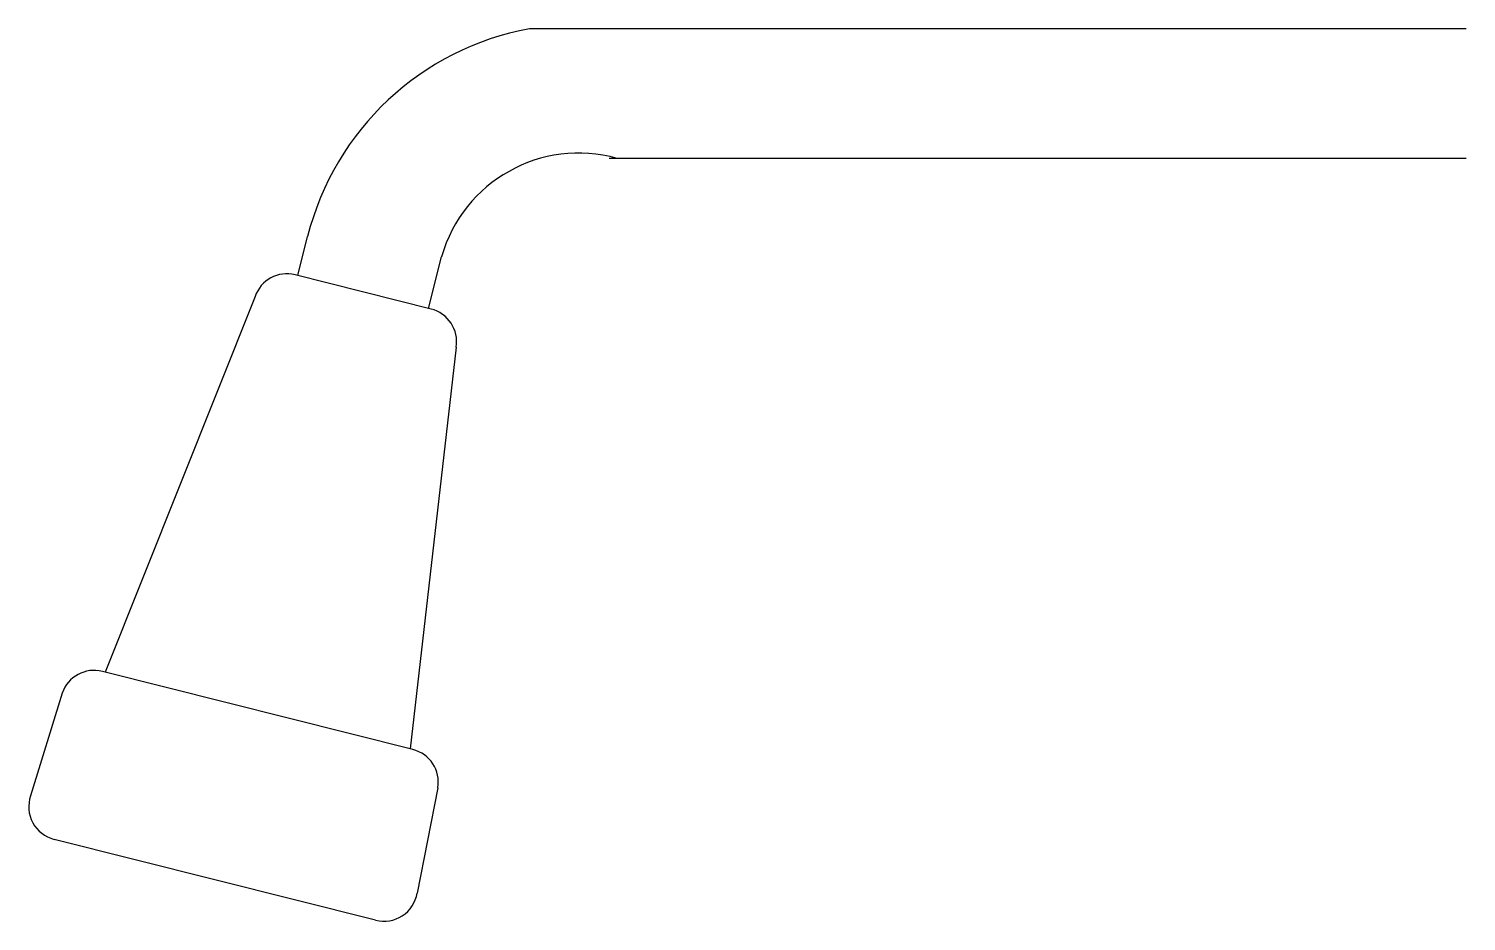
# Model space of a CAD drawing. Extents: x 133.819 to 134.151, y 79.713 to 79.919.
import ezdxf

# ---------------------------------------------------------------- set-up
doc = ezdxf.new("R2010")
doc.units = 0
doc.header["$MEASUREMENT"] = 0
doc.layers.add('COTA', color=4, linetype='CONTINUOUS')
doc.layers.add('PECAS', color=7, linetype='CONTINUOUS')

msp = doc.modelspace()

# ---------------------------------------------------------------- linework, layer by layer
at = {"layer": 'COTA', "color": 8}
for p, q in [((134.1510429801195, 79.91919724370675), (133.9344491053502, 79.91919724370675)), ((134.1510429801195, 79.88919724370675), (133.9528705634677, 79.88919724370675))]:
    msp.add_line(p, q, dxfattribs=at)
for centre, radius, start, end in [((133.9461428824618, 79.85525777563839), 0.065, 100.364183462331, 165.8593864810267), ((133.9458279402398, 79.85740107179888), 0.03300900065797124, 74.42026797524362, 164.1258091431039)]:
    msp.add_arc(centre, radius, start, end, dxfattribs=at)
at = {"layer": 'PECAS', "color": 8}
for p, q in [((133.8808360289083, 79.86210176675898), (133.8831124417634, 79.8711374338642)), ((133.9110684302688, 79.85448512636061), (133.9140777504267, 79.86642989072881))]:
    msp.add_line(p, q, dxfattribs=at)
at = {"layer": 'PECAS'}
for p, q in [((133.9116720739638, 79.85433304658042), (133.8802323852133, 79.86225384653916)), ((133.8709543641686, 79.85722099493881), (133.8362776009153, 79.7703157945725)), ((133.9174580385879, 79.84550502963953), (133.9068198707566, 79.75254363364297))]:
    msp.add_line(p, q, dxfattribs=at)
at = {"layer": 'PECAS', "color": 7}
for p, q in [((133.9074497124516, 79.75238495363467), (133.8356477592203, 79.7704744745808)), ((133.8263697381755, 79.76544162298043), (133.8190469869447, 79.74169311000688)), ((133.9132356770755, 79.74355693669379), (133.9084322926248, 79.71917370368702)), ((133.8988380078016, 79.71288551994762), (133.8245166877902, 79.73160976092694))]:
    msp.add_line(p, q, dxfattribs=at)
at = {"layer": 'PECAS'}
for centre, start, end in [((133.8783282251137, 79.85469574619903), 75.85938648106018, 161.0957447903363), ((133.9097679138642, 79.84677494624029), 350.6230281717881, 75.85938648106018)]:
    msp.add_arc(centre, 0.007794273951850038, start, end, dxfattribs=at)
at = {"layer": 'PECAS', "color": 7}
for centre, start, end in [((133.8337435991206, 79.76291637424063), 75.85938648106018, 161.0957447903349), ((133.905545552352, 79.74482685329451), 350.6230281717873, 75.85938648106018), ((133.8264208478898, 79.73916786126709), 161.095744790325, 255.8593864810602), ((133.9007421679012, 79.72044362028777), 255.8593864810602, 350.6230281717871)]:
    msp.add_arc(centre, 0.007794273951850038, start, end, dxfattribs=at)

doc.saveas('drawing.dxf')
